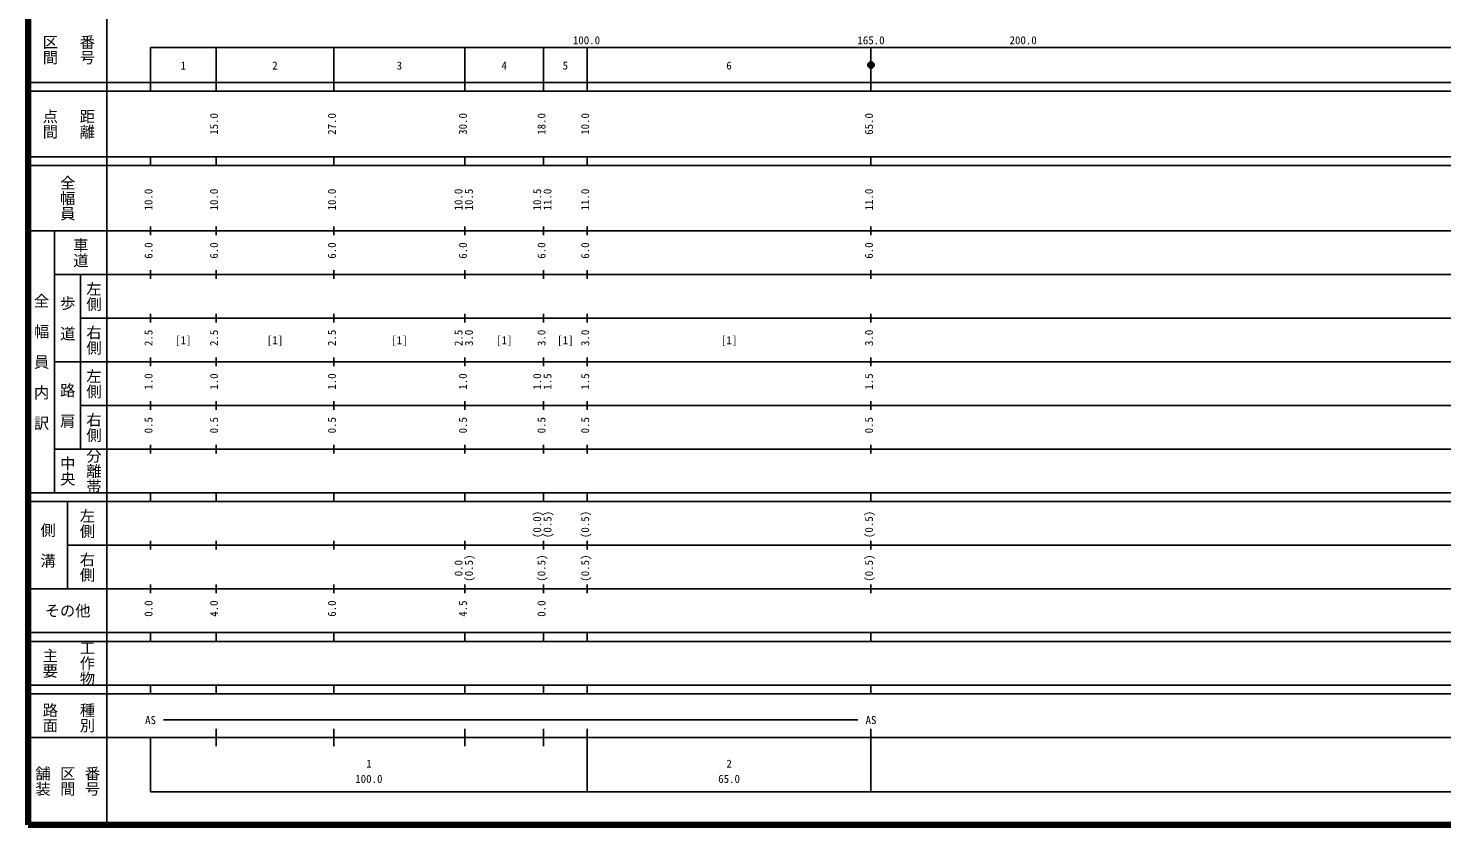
# Model space of a CAD drawing. Units: millimetres at full size, sheet at 1:1000; details may follow other scales. Extents: x 40000 to 680000, y 20000 to 380000.
# Drawn here: x 40000 to 363711, y 20000 to 202409 of the extents above; entities that cross this region are included whole.
import ezdxf
from ezdxf.enums import TextEntityAlignment as Align

# ---------------------------------------------------------------- set-up
doc = ezdxf.new("R2010")
doc.units = ezdxf.units.MM
doc.header["$LTSCALE"] = 1000
doc.layers.add('M-TTL', color=2, linetype='Continuous', lineweight=140)
doc.layers.add('M-TTL-BAND', color=7, linetype='Continuous', lineweight=25)
doc.styles.add('@ＭＳ ゴシック', font='')
doc.styles.add('ＭＳ ゴシック', font='')
doc.styles.get('@ＭＳ ゴシック').set_extended_font_data('@MS Gothic')
doc.styles.get('ＭＳ ゴシック').set_extended_font_data('MS Gothic')

msp = doc.modelspace()

# ---------------------------------------------------------------- hatches: boundary and pattern name
at = {"layer": 'M-TTL-BAND'}
msp.add_hatch(color=256, dxfattribs=at).paths.add_polyline_path([(233750, 194000, 1), (232250, 194000, 1)])

# ---------------------------------------------------------------- linework, layer by layer
at = {"layer": 'M-TTL'}
for p, q in [((40000, 380000), (40000, 20000)), ((40000, 20000), (680000, 20000))]:
    msp.add_line(p, q, dxfattribs=at)
at = {"layer": 'M-TTL-BAND'}
for p, q in [((58000, 370000), (58000, 20000)), ((68000, 198000), (579000, 198000)), ((68000, 198000), (68000, 188000)), ((83000, 188000), (83000, 198000)), ((110000, 188000), (110000, 198000)), ((140000, 188000), (140000, 198000)), ((158000, 188000), (158000, 198000)), ((168000, 188000), (168000, 198000)), ((233000, 188000), (233000, 198000)), ((40000, 190000), (579000, 190000)), ((40000, 188000), (579000, 188000)), ((40000, 173000), (579000, 173000)), ((68000, 171000), (68000, 173000)), ((83000, 171000), (83000, 173000)), ((110000, 171000), (110000, 173000)), ((140000, 171000), (140000, 173000)), ((158000, 171000), (158000, 173000)), ((168000, 171000), (168000, 173000)), ((233000, 171000), (233000, 173000)), ((40000, 171000), (579000, 171000)), ((40000, 156000), (579000, 156000)), ((46000, 96000), (46000, 156000)), ((68000, 155000), (68000, 157000)), ((83000, 155000), (83000, 157000)), ((110000, 155000), (110000, 157000)), ((140000, 155000), (140000, 157000)), ((158000, 155000), (158000, 157000)), ((168000, 155000), (168000, 157000)), ((233000, 155000), (233000, 157000)), ((46000, 146000), (579000, 146000)), ((52000, 146000), (52000, 106000)), ((68000, 145000), (68000, 147000)), ((83000, 145000), (83000, 147000)), ((110000, 145000), (110000, 147000)), ((140000, 145000), (140000, 147000)), ((158000, 145000), (158000, 147000)), ((168000, 145000), (168000, 147000)), ((233000, 145000), (233000, 147000)), ((52000, 136000), (579000, 136000)), ((68000, 135000), (68000, 137000)), ((83000, 135000), (83000, 137000)), ((110000, 135000), (110000, 137000)), ((140000, 135000), (140000, 137000)), ((158000, 135000), (158000, 137000)), ((168000, 135000), (168000, 137000)), ((233000, 135000), (233000, 137000)), ((68000, 125000), (68000, 127000)), ((83000, 125000), (83000, 127000)), ((110000, 125000), (110000, 127000)), ((140000, 125000), (140000, 127000)), ((158000, 125000), (158000, 127000)), ((168000, 125000), (168000, 127000)), ((233000, 125000), (233000, 127000)), ((46000, 126000), (579000, 126000)), ((68000, 115000), (68000, 117000)), ((83000, 115000), (83000, 117000)), ((110000, 115000), (110000, 117000)), ((140000, 115000), (140000, 117000)), ((158000, 115000), (158000, 117000)), ((168000, 115000), (168000, 117000)), ((233000, 115000), (233000, 117000)), ((52000, 116000), (579000, 116000)), ((68000, 105000), (68000, 107000)), ((83000, 105000), (83000, 107000)), ((110000, 105000), (110000, 107000)), ((140000, 105000), (140000, 107000)), ((158000, 105000), (158000, 107000)), ((168000, 105000), (168000, 107000)), ((233000, 105000), (233000, 107000)), ((46000, 106000), (579000, 106000)), ((40000, 96000), (579000, 96000)), ((40000, 94000), (579000, 94000)), ((49000, 94000), (49000, 74000)), ((68000, 94000), (68000, 96000)), ((83000, 94000), (83000, 96000)), ((110000, 94000), (110000, 96000)), ((140000, 94000), (140000, 96000)), ((158000, 94000), (158000, 96000)), ((168000, 94000), (168000, 96000)), ((233000, 94000), (233000, 96000)), ((68000, 83000), (68000, 85000)), ((83000, 83000), (83000, 85000)), ((110000, 83000), (110000, 85000)), ((140000, 83000), (140000, 85000)), ((158000, 83000), (158000, 85000)), ((168000, 83000), (168000, 85000)), ((233000, 83000), (233000, 85000)), ((49000, 84000), (579000, 84000)), ((68000, 73000), (68000, 75000)), ((83000, 73000), (83000, 75000)), ((110000, 73000), (110000, 75000)), ((140000, 73000), (140000, 75000)), ((158000, 73000), (158000, 75000)), ((168000, 73000), (168000, 75000)), ((233000, 73000), (233000, 75000)), ((40000, 74000), (579000, 74000)), ((40000, 64000), (579000, 64000)), ((40000, 62000), (579000, 62000)), ((68000, 62000), (68000, 64000)), ((83000, 62000), (83000, 64000)), ((110000, 62000), (110000, 64000)), ((140000, 62000), (140000, 64000)), ((158000, 62000), (158000, 64000)), ((168000, 62000), (168000, 64000)), ((233000, 62000), (233000, 64000)), ((40000, 52000), (579000, 52000)), ((68000, 50000), (68000, 52000)), ((83000, 50000), (83000, 52000)), ((110000, 50000), (110000, 52000)), ((140000, 50000), (140000, 52000)), ((158000, 50000), (158000, 52000)), ((168000, 50000), (168000, 52000)), ((233000, 50000), (233000, 52000)), ((40000, 50000), (579000, 50000)), ((71000, 44000), (230000, 44000)), ((40000, 40000), (579000, 40000)), ((68000, 40000), (68000, 27500)), ((83000, 38000), (83000, 42000)), ((110000, 38000), (110000, 42000)), ((140000, 38000), (140000, 42000)), ((158000, 38000), (158000, 42000)), ((168000, 27500), (168000, 42000)), ((233000, 27500), (233000, 42000)), ((68000, 27500), (579000, 27500))]:
    msp.add_line(p, q, dxfattribs=at)
msp.add_lwpolyline([(233750, 194000, 1), (232250, 194000, 1)], format="xyb", close=True, dxfattribs=at)

# ---------------------------------------------------------------- texts
at = {"layer": 'M-TTL-BAND', "style": '@ＭＳ ゴシック'}
for s, p in [('番号', (53500, 197500)), ('区間', (45000, 197500)), ('点間', (45000, 180500)), ('距離', (53500, 180500)), ('全幅員', (49000, 163500)), ('車道', (52000, 151000)), ('左側', (55000, 141000)), ('全\u3000幅\u3000員\u3000内\u3000訳', (43000, 126000)), ('歩\u3000道', (49000, 136000)), ('右側', (55000, 131000)), ('左側', (55000, 121000)), ('路\u3000肩', (49000, 116000)), ('右側', (55000, 111000)), ('中央', (49000, 101000)), ('分離帯', (55000, 101000)), ('左側', (53500, 89000)), ('側\u3000溝', (44500, 84000)), ('右側', (53500, 79000)), ('工作物', (53500, 57000)), ('主要', (45000, 57000)), ('路面', (45000, 44500)), ('種別', (53500, 44500)), ('舗装', (43333, 30000)), ('区間', (49000, 30000)), ('番号', (54667, 30000))]:
    msp.add_text(s, height=2566, rotation=270, dxfattribs=at).set_placement(p, align=Align.MIDDLE_CENTER)
at = {"layer": 'M-TTL-BAND', "style": 'ＭＳ ゴシック'}
for s, p in [('100.0', (167844, 198195)), ('165.0', (233000, 198195)), ('200.0', (267844, 198195)), ('1', (75500, 192405)), ('2', (96500, 192405)), ('3', (125000, 192405)), ('4', (149000, 192405)), ('5', (163000, 192405)), ('6', (200500, 192405)), ('[1]', (75500, 129500)), ('[1]', (96500, 129500)), ('[1]', (125000, 129500)), ('[1]', (149000, 129500)), ('[1]', (163000, 129500)), ('[1]', (200500, 129500)), ('AS', (68000, 42500)), ('AS', (233000, 42500)), ('1', (118000, 32523)), ('2', (200500, 32523)), ('100.0', (118000, 29033)), ('65.0', (200500, 29033))]:
    msp.add_text(s, height=1833, dxfattribs=at).set_placement(p, align=Align.BOTTOM_CENTER)
for s, p in [('15.0', (84000, 180500)), ('27.0', (111000, 180500)), ('30.0', (141000, 180500)), ('18.0', (159000, 180500)), ('10.0', (169000, 180500)), ('65.0', (234000, 180500)), ('10.0', (69000, 163174)), ('10.0', (84000, 163174)), ('10.0', (111000, 163174)), ('10.0', (140000, 163174)), ('10.5', (142370, 163174)), ('10.5', (158000, 163174)), ('11.0', (160370, 163174)), ('11.0', (169000, 163174)), ('11.0', (234000, 163174)), ('6.0', (69000, 151500)), ('6.0', (84000, 151500)), ('6.0', (111000, 151500)), ('6.0', (141000, 151500)), ('6.0', (159000, 151500)), ('6.0', (169000, 151500)), ('6.0', (234000, 151500)), ('2.5', (69000, 131500)), ('2.5', (84000, 131500)), ('2.5', (111000, 131500)), ('2.5', (140000, 131500)), ('3.0', (142370, 131500)), ('3.0', (159000, 131500)), ('3.0', (169000, 131500)), ('3.0', (234000, 131500)), ('1.0', (69000, 121500)), ('1.0', (84000, 121500)), ('1.0', (111000, 121500)), ('1.0', (141000, 121500)), ('1.0', (158000, 121500)), ('1.5', (160370, 121500)), ('1.5', (169000, 121500)), ('1.5', (234000, 121500)), ('0.5', (69000, 111500)), ('0.5', (84000, 111500)), ('0.5', (111000, 111500)), ('0.5', (141000, 111500)), ('0.5', (159000, 111500)), ('0.5', (169000, 111500)), ('0.5', (234000, 111500)), ('(0.0)', (158000, 88764)), ('(0.5)', (160370, 88764)), ('(0.5)', (169000, 88764)), ('(0.5)', (234000, 88764)), ('(0.5)', (142370, 78764)), ('(0.5)', (159000, 78764)), ('(0.5)', (169000, 78764)), ('(0.5)', (234000, 78764)), ('0.0', (140000, 78764)), ('0.0', (69000, 69500)), ('4.0', (84000, 69500)), ('6.0', (111000, 69500)), ('4.5', (141000, 69500)), ('0.0', (159000, 69500))]:
    msp.add_text(s, height=1833, rotation=90, dxfattribs=at).set_placement(p, align=Align.BOTTOM_CENTER)
msp.add_text('その他', height=2566, dxfattribs=at).set_placement((49000, 69000), align=Align.MIDDLE_CENTER)

doc.saveas('drawing.dxf')
